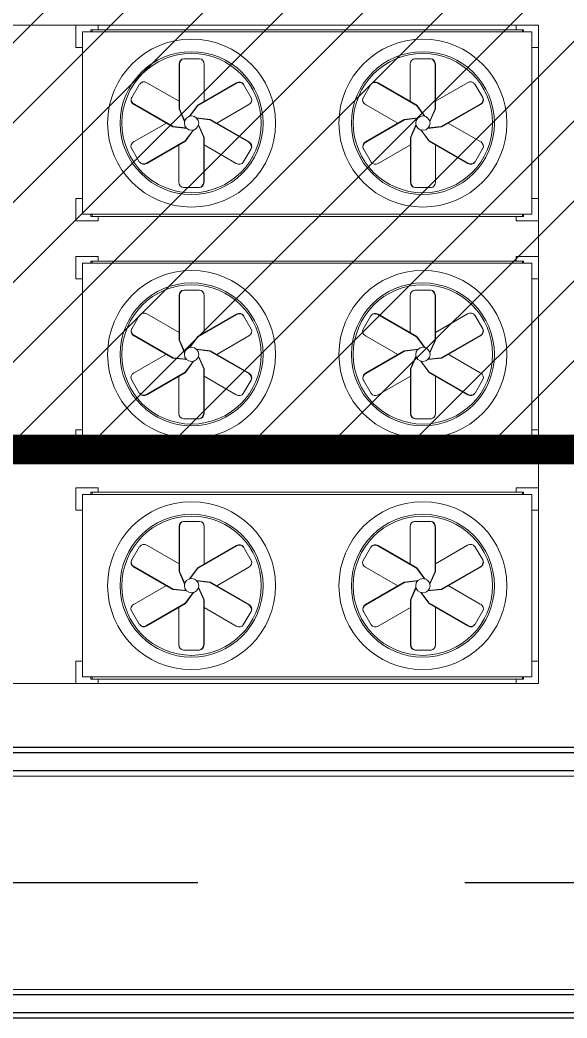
# Model space of a CAD drawing. Header units: millimetres. Extents: x -300 to 383236, y -195106 to -144646.
# Drawn here: x 374317 to 375239, y -152122 to -150439 of the extents above; entities that cross this region are included whole.
import ezdxf

# ---------------------------------------------------------------- set-up
doc = ezdxf.new("R2010")
doc.units = ezdxf.units.MM
doc.header["$LTSCALE"] = 60
doc.linetypes.add('CENTER', pattern=[2, 1.25, -0.25, 0.25, -0.25])
doc.layers.add('BACK', color=8, linetype='Continuous')
doc.layers.add('C_CEN', color=1, linetype='CENTER')
for name, color, linetype, lineweight in [('DITCH', 7, 'Continuous', 0), ('EQUIPMENT', 253, 'Continuous', 0), ('ROAD', 4, 'Continuous', 0)]:
    doc.layers.add(name, color=color, linetype=linetype, lineweight=lineweight)

# ---------------------------------------------------------------- blocks, each defined once
blk = doc.blocks.new('KEY PLAN_NEW')
at = {"layer": 'C_CEN', "color": 253, "linetype": 'CENTER', "lineweight": -3, "ltscale": 10}
blk.add_line((-1475.3, -2063.94), (-2885.31, -2063.94), dxfattribs=at)
at = {"layer": 'DITCH', "color": 253, "lineweight": -3}
for p, q in [((-1475.01, -1987.94), (-2885.31, -1987.94)), ((-1475.01, -1990.94), (-2885.31, -1990.94)), ((-1475.01, -2000.94), (-2885.31, -2000.94)), ((-1475.01, -2126.94), (-2885.31, -2126.94)), ((-1475.01, -2136.94), (-2885.31, -2136.94)), ((-1475.01, -2139.94), (-2885.31, -2139.94))]:
    blk.add_line(p, q, dxfattribs=at)
at = {"layer": 'EQUIPMENT', "color": 253}
for p, q in [((-2443.86, -1581.94), (-2431.31, -1581.94)), ((-2443.86, -1594.49), (-2443.86, -1581.94)), ((-2431.31, -1581.94), (-2431.31, -1584.45)), ((-2196.41, -1581.94), (-2196.41, -1584.45)), ((-2183.86, -1581.94), (-2196.41, -1581.94)), ((-2183.86, -1594.49), (-2183.86, -1581.94)), ((-2187.63, -1585.71), (-2440.1, -1585.71)), ((-2440.1, -1688.18), (-2440.1, -1585.71)), ((-2434.74, -1584.45), (-2435.41, -1584.45)), ((-2435.41, -1585.71), (-2435.41, -1584.45)), ((-2434.74, -1584.45), (-2192.98, -1584.45)), ((-2434.74, -1585.71), (-2434.74, -1584.45)), ((-2192.98, -1584.45), (-2192.31, -1584.45)), ((-2192.98, -1585.71), (-2192.98, -1584.45)), ((-2192.31, -1585.71), (-2192.31, -1584.45)), ((-2187.63, -1688.18), (-2187.63, -1585.71)), ((-2440.1, -1594.49), (-2443.86, -1594.49)), ((-2187.63, -1594.49), (-2183.86, -1594.49)), ((-2385.66, -1603.81), (-2385.86, -1603.81)), ((-2385.86, -1603.81), (-2385.86, -1628.91)), ((-2385.66, -1603.81), (-2385.66, -1628.91)), ((-2383.25, -1600.8), (-2383.05, -1600.8)), ((-2383.05, -1600.8), (-2374.36, -1600.8)), ((-2371.75, -1603.81), (-2371.75, -1624.75)), ((-2255.98, -1603.81), (-2255.98, -1624.75)), ((-2244.67, -1600.8), (-2253.37, -1600.8)), ((-2244.47, -1600.8), (-2244.67, -1600.8)), ((-2242.06, -1603.81), (-2241.86, -1603.81)), ((-2242.06, -1603.81), (-2242.06, -1628.91)), ((-2241.86, -1603.81), (-2241.86, -1628.91)), ((-2412.46, -1622.5), (-2408.11, -1614.97)), ((-2404, -1614.22), (-2385.86, -1624.69)), ((-2353.67, -1614.32), (-2375.41, -1626.87)), ((-2353.57, -1614.49), (-2375.3, -1627.04)), ((-2353.57, -1614.49), (-2353.67, -1614.32)), ((-2349.76, -1615.07), (-2349.65, -1615.24)), ((-2349.65, -1615.24), (-2345.31, -1622.77)), ((-2278.07, -1615.24), (-2282.42, -1622.77)), ((-2277.97, -1615.07), (-2278.07, -1615.24)), ((-2274.16, -1614.49), (-2274.06, -1614.32)), ((-2274.16, -1614.49), (-2252.42, -1627.04)), ((-2274.06, -1614.32), (-2252.32, -1626.87)), ((-2223.73, -1614.22), (-2241.86, -1624.69)), ((-2215.26, -1622.5), (-2219.61, -1614.97)), ((-2412.56, -1622.67), (-2412.46, -1622.5)), ((-2411.05, -1626.44), (-2389.32, -1638.99)), ((-2410.95, -1626.26), (-2389.22, -1638.82)), ((-2380.03, -1633.1), (-2375.41, -1626.87)), ((-2375.41, -1626.87), (-2375.3, -1627.04)), ((-2346.61, -1626.54), (-2364.75, -1637.01)), ((-2281.11, -1626.54), (-2262.97, -1637.01)), ((-2252.32, -1626.87), (-2252.42, -1627.04)), ((-2247.69, -1633.1), (-2252.32, -1626.87)), ((-2216.77, -1626.26), (-2238.51, -1638.82)), ((-2216.67, -1626.44), (-2238.41, -1638.99)), ((-2215.16, -1622.67), (-2215.26, -1622.5)), ((-2382.77, -1636.04), (-2385.86, -1628.91)), ((-2385.86, -1628.91), (-2385.66, -1628.91)), ((-2385.66, -1628.91), (-2382.7, -1635.75)), ((-2375.3, -1627.04), (-2379.75, -1633.03)), ((-2252.42, -1627.04), (-2247.97, -1633.03)), ((-2242.06, -1628.91), (-2245.03, -1635.75)), ((-2244.95, -1636.04), (-2241.86, -1628.91)), ((-2241.86, -1628.91), (-2242.06, -1628.91)), ((-2411.11, -1647.35), (-2392.97, -1636.88)), ((-2376.12, -1634.01), (-2368.41, -1634.9)), ((-2368.51, -1635.07), (-2375.91, -1634.22)), ((-2374.95, -1637.85), (-2371.86, -1644.98)), ((-2368.41, -1634.9), (-2368.51, -1635.07)), ((-2346.77, -1647.62), (-2368.51, -1635.07)), ((-2346.67, -1647.45), (-2368.41, -1634.9)), ((-2281.05, -1647.45), (-2259.32, -1634.9)), ((-2280.95, -1647.62), (-2259.22, -1635.07)), ((-2251.6, -1634.01), (-2259.32, -1634.9)), ((-2259.32, -1634.9), (-2259.22, -1635.07)), ((-2259.22, -1635.07), (-2251.81, -1634.22)), ((-2252.77, -1637.85), (-2255.86, -1644.98)), ((-2216.61, -1647.35), (-2234.75, -1636.88)), ((-2389.32, -1638.99), (-2389.22, -1638.82)), ((-2381.6, -1639.88), (-2389.32, -1638.99)), ((-2389.22, -1638.82), (-2381.81, -1639.67)), ((-2382.42, -1646.85), (-2377.97, -1640.86)), ((-2377.69, -1640.78), (-2382.32, -1647.02)), ((-2372.06, -1644.98), (-2375.03, -1638.13)), ((-2255.66, -1644.98), (-2252.7, -1638.13)), ((-2250.03, -1640.78), (-2245.41, -1647.02)), ((-2245.3, -1646.85), (-2249.75, -1640.86)), ((-2246.12, -1639.88), (-2238.41, -1638.99)), ((-2238.51, -1638.82), (-2245.91, -1639.67)), ((-2238.41, -1638.99), (-2238.51, -1638.82)), ((-2404.16, -1659.4), (-2382.42, -1646.85)), ((-2404.06, -1659.57), (-2382.32, -1647.02)), ((-2385.98, -1670.08), (-2385.98, -1649.13)), ((-2382.32, -1647.02), (-2382.42, -1646.85)), ((-2371.86, -1644.98), (-2372.06, -1644.98)), ((-2372.06, -1670.08), (-2372.06, -1644.98)), ((-2371.86, -1670.08), (-2371.86, -1644.98)), ((-2353.73, -1659.67), (-2371.86, -1649.2)), ((-2346.77, -1647.62), (-2346.67, -1647.45)), ((-2280.95, -1647.62), (-2281.05, -1647.45)), ((-2274, -1659.67), (-2255.86, -1649.2)), ((-2255.86, -1670.08), (-2255.86, -1644.98)), ((-2255.86, -1644.98), (-2255.66, -1644.98)), ((-2255.66, -1670.08), (-2255.66, -1644.98)), ((-2245.41, -1647.02), (-2245.3, -1646.85)), ((-2223.67, -1659.57), (-2245.41, -1647.02)), ((-2223.57, -1659.4), (-2245.3, -1646.85)), ((-2241.75, -1670.08), (-2241.75, -1649.13)), ((-2408.27, -1658.64), (-2412.62, -1651.11)), ((-2345.46, -1651.39), (-2349.81, -1658.92)), ((-2345.36, -1651.21), (-2345.46, -1651.39)), ((-2282.36, -1651.21), (-2282.26, -1651.39)), ((-2282.26, -1651.39), (-2277.91, -1658.92)), ((-2219.45, -1658.64), (-2215.11, -1651.11)), ((-2404.16, -1659.4), (-2404.06, -1659.57)), ((-2223.57, -1659.4), (-2223.67, -1659.57)), ((-2372.06, -1670.08), (-2371.86, -1670.08)), ((-2255.66, -1670.08), (-2255.86, -1670.08)), ((-2383.17, -1673.09), (-2374.47, -1673.09)), ((-2253.05, -1673.09), (-2252.85, -1673.09)), ((-2252.85, -1673.09), (-2244.16, -1673.09)), ((-2443.86, -1679.39), (-2440.1, -1679.39)), ((-2443.86, -1691.94), (-2443.86, -1679.39)), ((-2183.86, -1679.39), (-2187.63, -1679.39)), ((-2183.86, -1691.94), (-2183.86, -1679.39)), ((-2440.1, -1688.18), (-2187.63, -1688.18)), ((-2435.41, -1688.18), (-2435.41, -1689.43)), ((-2434.74, -1688.18), (-2434.74, -1689.43)), ((-2192.98, -1688.18), (-2192.98, -1689.43)), ((-2192.31, -1688.18), (-2192.31, -1689.43)), ((-2431.31, -1691.94), (-2443.86, -1691.94)), ((-2434.74, -1689.43), (-2435.41, -1689.43)), ((-2434.74, -1689.43), (-2192.98, -1689.43)), ((-2431.31, -1689.43), (-2431.31, -1691.94)), ((-2196.41, -1689.43), (-2196.41, -1691.94)), ((-2196.41, -1691.94), (-2183.86, -1691.94)), ((-2192.98, -1689.43), (-2192.31, -1689.43)), ((-2443.86, -1711.94), (-2431.31, -1711.94)), ((-2443.86, -1724.49), (-2443.86, -1711.94)), ((-2187.63, -1715.71), (-2440.1, -1715.71)), ((-2440.1, -1818.18), (-2440.1, -1715.71)), ((-2434.74, -1714.45), (-2435.41, -1714.45)), ((-2435.41, -1715.71), (-2435.41, -1714.45)), ((-2434.74, -1714.45), (-2192.98, -1714.45)), ((-2434.74, -1715.71), (-2434.74, -1714.45)), ((-2431.31, -1711.94), (-2431.31, -1714.45)), ((-2196.41, -1711.94), (-2196.41, -1714.45)), ((-2183.86, -1711.94), (-2196.41, -1711.94)), ((-2192.98, -1714.45), (-2192.31, -1714.45)), ((-2192.98, -1715.71), (-2192.98, -1714.45)), ((-2192.31, -1715.71), (-2192.31, -1714.45)), ((-2187.63, -1818.18), (-2187.63, -1715.71)), ((-2183.86, -1724.49), (-2183.86, -1711.94)), ((-2440.1, -1724.49), (-2443.86, -1724.49)), ((-2187.63, -1724.49), (-2183.86, -1724.49)), ((-2383.25, -1730.8), (-2383.05, -1730.8)), ((-2383.05, -1730.8), (-2374.36, -1730.8)), ((-2244.67, -1730.8), (-2253.37, -1730.8)), ((-2244.47, -1730.8), (-2244.67, -1730.8)), ((-2385.66, -1733.81), (-2385.86, -1733.81)), ((-2385.86, -1733.81), (-2385.86, -1758.91)), ((-2385.66, -1733.81), (-2385.66, -1758.91)), ((-2371.75, -1733.81), (-2371.75, -1754.75)), ((-2255.98, -1733.81), (-2255.98, -1754.75)), ((-2242.06, -1733.81), (-2241.86, -1733.81)), ((-2242.06, -1733.81), (-2242.06, -1758.91)), ((-2241.86, -1733.81), (-2241.86, -1758.91)), ((-2404, -1744.22), (-2385.86, -1754.69)), ((-2353.67, -1744.32), (-2375.41, -1756.87)), ((-2353.57, -1744.49), (-2375.3, -1757.04)), ((-2353.57, -1744.49), (-2353.67, -1744.32)), ((-2274.16, -1744.49), (-2274.06, -1744.32)), ((-2274.16, -1744.49), (-2252.42, -1757.04)), ((-2274.06, -1744.32), (-2252.32, -1756.87)), ((-2223.73, -1744.22), (-2241.86, -1754.69)), ((-2412.46, -1752.5), (-2408.11, -1744.97)), ((-2349.76, -1745.07), (-2349.65, -1745.24)), ((-2349.65, -1745.24), (-2345.31, -1752.77)), ((-2278.07, -1745.24), (-2282.42, -1752.77)), ((-2277.97, -1745.07), (-2278.07, -1745.24)), ((-2215.26, -1752.5), (-2219.61, -1744.97)), ((-2412.56, -1752.67), (-2412.46, -1752.5)), ((-2215.16, -1752.67), (-2215.26, -1752.5)), ((-2411.05, -1756.44), (-2389.32, -1768.99)), ((-2410.95, -1756.26), (-2389.22, -1768.82)), ((-2382.77, -1766.04), (-2385.86, -1758.91)), ((-2385.86, -1758.91), (-2385.66, -1758.91)), ((-2385.66, -1758.91), (-2382.7, -1765.75)), ((-2380.03, -1763.1), (-2375.41, -1756.87)), ((-2375.3, -1757.04), (-2379.75, -1763.03)), ((-2375.41, -1756.87), (-2375.3, -1757.04)), ((-2346.61, -1756.54), (-2364.75, -1767.01)), ((-2281.11, -1756.54), (-2262.97, -1767.01)), ((-2252.32, -1756.87), (-2252.42, -1757.04)), ((-2252.42, -1757.04), (-2247.97, -1763.03)), ((-2247.69, -1763.1), (-2252.32, -1756.87)), ((-2242.06, -1758.91), (-2245.03, -1765.75)), ((-2244.95, -1766.04), (-2241.86, -1758.91)), ((-2241.86, -1758.91), (-2242.06, -1758.91)), ((-2216.77, -1756.26), (-2238.51, -1768.82)), ((-2216.67, -1756.44), (-2238.41, -1768.99)), ((-2411.11, -1777.35), (-2392.97, -1766.88)), ((-2376.12, -1764.01), (-2368.41, -1764.9)), ((-2368.51, -1765.07), (-2375.91, -1764.22)), ((-2368.41, -1764.9), (-2368.51, -1765.07)), ((-2346.77, -1777.62), (-2368.51, -1765.07)), ((-2346.67, -1777.45), (-2368.41, -1764.9)), ((-2281.05, -1777.45), (-2259.32, -1764.9)), ((-2280.95, -1777.62), (-2259.22, -1765.07)), ((-2251.6, -1764.01), (-2259.32, -1764.9)), ((-2259.32, -1764.9), (-2259.22, -1765.07)), ((-2259.22, -1765.07), (-2251.81, -1764.22)), ((-2216.61, -1777.35), (-2234.75, -1766.88)), ((-2389.32, -1768.99), (-2389.22, -1768.82)), ((-2381.6, -1769.88), (-2389.32, -1768.99)), ((-2389.22, -1768.82), (-2381.81, -1769.67)), ((-2382.42, -1776.85), (-2377.97, -1770.86)), ((-2377.69, -1770.78), (-2382.32, -1777.02)), ((-2372.06, -1774.98), (-2375.03, -1768.13)), ((-2374.95, -1767.85), (-2371.86, -1774.98)), ((-2252.77, -1767.85), (-2255.86, -1774.98)), ((-2255.66, -1774.98), (-2252.7, -1768.13)), ((-2250.03, -1770.78), (-2245.41, -1777.02)), ((-2245.3, -1776.85), (-2249.75, -1770.86)), ((-2246.12, -1769.88), (-2238.41, -1768.99)), ((-2238.51, -1768.82), (-2245.91, -1769.67)), ((-2238.41, -1768.99), (-2238.51, -1768.82)), ((-2404.16, -1789.4), (-2382.42, -1776.85)), ((-2404.06, -1789.57), (-2382.32, -1777.02)), ((-2382.32, -1777.02), (-2382.42, -1776.85)), ((-2371.86, -1774.98), (-2372.06, -1774.98)), ((-2372.06, -1800.08), (-2372.06, -1774.98)), ((-2371.86, -1800.08), (-2371.86, -1774.98)), ((-2346.77, -1777.62), (-2346.67, -1777.45)), ((-2280.95, -1777.62), (-2281.05, -1777.45)), ((-2255.86, -1800.08), (-2255.86, -1774.98)), ((-2255.86, -1774.98), (-2255.66, -1774.98)), ((-2255.66, -1800.08), (-2255.66, -1774.98)), ((-2245.41, -1777.02), (-2245.3, -1776.85)), ((-2223.67, -1789.57), (-2245.41, -1777.02)), ((-2223.57, -1789.4), (-2245.3, -1776.85)), ((-2408.27, -1788.64), (-2412.62, -1781.11)), ((-2385.98, -1800.08), (-2385.98, -1779.13)), ((-2353.73, -1789.67), (-2371.86, -1779.2)), ((-2345.46, -1781.39), (-2349.81, -1788.92)), ((-2345.36, -1781.21), (-2345.46, -1781.39)), ((-2282.36, -1781.21), (-2282.26, -1781.39)), ((-2282.26, -1781.39), (-2277.91, -1788.92)), ((-2274, -1789.67), (-2255.86, -1779.2)), ((-2241.75, -1800.08), (-2241.75, -1779.13)), ((-2219.45, -1788.64), (-2215.11, -1781.11)), ((-2404.16, -1789.4), (-2404.06, -1789.57)), ((-2223.57, -1789.4), (-2223.67, -1789.57)), ((-2372.06, -1800.08), (-2371.86, -1800.08)), ((-2255.66, -1800.08), (-2255.86, -1800.08)), ((-2383.17, -1803.09), (-2374.47, -1803.09)), ((-2253.05, -1803.09), (-2252.85, -1803.09)), ((-2252.85, -1803.09), (-2244.16, -1803.09)), ((-2443.86, -1809.39), (-2440.1, -1809.39)), ((-2443.86, -1821.94), (-2443.86, -1809.39)), ((-2183.86, -1809.39), (-2187.63, -1809.39)), ((-2183.86, -1821.94), (-2183.86, -1809.39)), ((-2431.31, -1821.94), (-2443.86, -1821.94)), ((-2440.1, -1818.18), (-2187.63, -1818.18)), ((-2435.41, -1818.18), (-2435.41, -1819.43)), ((-2434.74, -1819.43), (-2435.41, -1819.43)), ((-2434.74, -1818.18), (-2434.74, -1819.43)), ((-2434.74, -1819.43), (-2192.98, -1819.43)), ((-2431.31, -1819.43), (-2431.31, -1821.94)), ((-2196.41, -1819.43), (-2196.41, -1821.94)), ((-2196.41, -1821.94), (-2183.86, -1821.94)), ((-2192.98, -1818.18), (-2192.98, -1819.43)), ((-2192.98, -1819.43), (-2192.31, -1819.43)), ((-2192.31, -1818.18), (-2192.31, -1819.43)), ((-2443.86, -1841.94), (-2431.31, -1841.94)), ((-2443.86, -1854.49), (-2443.86, -1841.94)), ((-2434.74, -1844.45), (-2435.41, -1844.45)), ((-2435.41, -1845.71), (-2435.41, -1844.45)), ((-2434.74, -1844.45), (-2192.98, -1844.45)), ((-2434.74, -1845.71), (-2434.74, -1844.45)), ((-2431.31, -1841.94), (-2431.31, -1844.45)), ((-2196.41, -1841.94), (-2196.41, -1844.45)), ((-2183.86, -1841.94), (-2196.41, -1841.94)), ((-2192.98, -1844.45), (-2192.31, -1844.45)), ((-2192.98, -1845.71), (-2192.98, -1844.45)), ((-2192.31, -1845.71), (-2192.31, -1844.45)), ((-2183.86, -1854.49), (-2183.86, -1841.94)), ((-2187.63, -1845.71), (-2440.1, -1845.71)), ((-2440.1, -1948.18), (-2440.1, -1845.71)), ((-2187.63, -1948.18), (-2187.63, -1845.71)), ((-2440.1, -1854.49), (-2443.86, -1854.49)), ((-2187.63, -1854.49), (-2183.86, -1854.49)), ((-2383.25, -1860.8), (-2383.05, -1860.8)), ((-2383.05, -1860.8), (-2374.36, -1860.8)), ((-2244.67, -1860.8), (-2253.37, -1860.8)), ((-2244.47, -1860.8), (-2244.67, -1860.8)), ((-2385.66, -1863.81), (-2385.86, -1863.81)), ((-2385.86, -1863.81), (-2385.86, -1888.91)), ((-2385.66, -1863.81), (-2385.66, -1888.91)), ((-2371.75, -1863.81), (-2371.75, -1884.75)), ((-2255.98, -1863.81), (-2255.98, -1884.75)), ((-2242.06, -1863.81), (-2241.86, -1863.81)), ((-2242.06, -1863.81), (-2242.06, -1888.91)), ((-2241.86, -1863.81), (-2241.86, -1888.91)), ((-2412.46, -1882.5), (-2408.11, -1874.97)), ((-2404, -1874.22), (-2385.86, -1884.69)), ((-2353.67, -1874.32), (-2375.41, -1886.87)), ((-2353.57, -1874.49), (-2375.3, -1887.04)), ((-2353.57, -1874.49), (-2353.67, -1874.32)), ((-2349.76, -1875.07), (-2349.65, -1875.24)), ((-2349.65, -1875.24), (-2345.31, -1882.77)), ((-2278.07, -1875.24), (-2282.42, -1882.77)), ((-2277.97, -1875.07), (-2278.07, -1875.24)), ((-2274.16, -1874.49), (-2274.06, -1874.32)), ((-2274.16, -1874.49), (-2252.42, -1887.04)), ((-2274.06, -1874.32), (-2252.32, -1886.87)), ((-2223.73, -1874.22), (-2241.86, -1884.69)), ((-2215.26, -1882.5), (-2219.61, -1874.97)), ((-2412.56, -1882.67), (-2412.46, -1882.5)), ((-2215.16, -1882.67), (-2215.26, -1882.5)), ((-2411.05, -1886.44), (-2389.32, -1898.99)), ((-2410.95, -1886.26), (-2389.22, -1898.82)), ((-2382.77, -1896.04), (-2385.86, -1888.91)), ((-2385.86, -1888.91), (-2385.66, -1888.91)), ((-2385.66, -1888.91), (-2382.7, -1895.75)), ((-2380.03, -1893.1), (-2375.41, -1886.87)), ((-2375.3, -1887.04), (-2379.75, -1893.03)), ((-2375.41, -1886.87), (-2375.3, -1887.04)), ((-2346.61, -1886.54), (-2364.75, -1897.01)), ((-2281.11, -1886.54), (-2262.97, -1897.01)), ((-2252.32, -1886.87), (-2252.42, -1887.04)), ((-2252.42, -1887.04), (-2247.97, -1893.03)), ((-2247.69, -1893.1), (-2252.32, -1886.87)), ((-2242.06, -1888.91), (-2245.03, -1895.75)), ((-2244.95, -1896.04), (-2241.86, -1888.91)), ((-2241.86, -1888.91), (-2242.06, -1888.91)), ((-2216.77, -1886.26), (-2238.51, -1898.82)), ((-2216.67, -1886.44), (-2238.41, -1898.99)), ((-2376.12, -1894.01), (-2368.41, -1894.9)), ((-2368.51, -1895.07), (-2375.91, -1894.22)), ((-2368.41, -1894.9), (-2368.51, -1895.07)), ((-2346.77, -1907.62), (-2368.51, -1895.07)), ((-2346.67, -1907.45), (-2368.41, -1894.9)), ((-2281.05, -1907.45), (-2259.32, -1894.9)), ((-2280.95, -1907.62), (-2259.22, -1895.07)), ((-2251.6, -1894.01), (-2259.32, -1894.9)), ((-2259.32, -1894.9), (-2259.22, -1895.07)), ((-2259.22, -1895.07), (-2251.81, -1894.22)), ((-2411.11, -1907.35), (-2392.97, -1896.88)), ((-2389.32, -1898.99), (-2389.22, -1898.82)), ((-2381.6, -1899.88), (-2389.32, -1898.99)), ((-2389.22, -1898.82), (-2381.81, -1899.67)), ((-2382.42, -1906.85), (-2377.97, -1900.86)), ((-2377.69, -1900.78), (-2382.32, -1907.02)), ((-2372.06, -1904.98), (-2375.03, -1898.13)), ((-2374.95, -1897.85), (-2371.86, -1904.98)), ((-2252.77, -1897.85), (-2255.86, -1904.98)), ((-2255.66, -1904.98), (-2252.7, -1898.13)), ((-2250.03, -1900.78), (-2245.41, -1907.02)), ((-2245.3, -1906.85), (-2249.75, -1900.86)), ((-2246.12, -1899.88), (-2238.41, -1898.99)), ((-2238.51, -1898.82), (-2245.91, -1899.67)), ((-2238.41, -1898.99), (-2238.51, -1898.82)), ((-2216.61, -1907.35), (-2234.75, -1896.88)), ((-2404.16, -1919.4), (-2382.42, -1906.85)), ((-2404.06, -1919.57), (-2382.32, -1907.02)), ((-2382.32, -1907.02), (-2382.42, -1906.85)), ((-2371.86, -1904.98), (-2372.06, -1904.98)), ((-2372.06, -1930.08), (-2372.06, -1904.98)), ((-2371.86, -1930.08), (-2371.86, -1904.98)), ((-2255.86, -1930.08), (-2255.86, -1904.98)), ((-2255.86, -1904.98), (-2255.66, -1904.98)), ((-2255.66, -1930.08), (-2255.66, -1904.98)), ((-2245.41, -1907.02), (-2245.3, -1906.85)), ((-2223.67, -1919.57), (-2245.41, -1907.02)), ((-2223.57, -1919.4), (-2245.3, -1906.85)), ((-2408.27, -1918.64), (-2412.62, -1911.11)), ((-2385.98, -1930.08), (-2385.98, -1909.13)), ((-2353.73, -1919.67), (-2371.86, -1909.2)), ((-2345.46, -1911.39), (-2349.81, -1918.92)), ((-2346.77, -1907.62), (-2346.67, -1907.45)), ((-2345.36, -1911.21), (-2345.46, -1911.39)), ((-2282.36, -1911.21), (-2282.26, -1911.39)), ((-2282.26, -1911.39), (-2277.91, -1918.92)), ((-2280.95, -1907.62), (-2281.05, -1907.45)), ((-2274, -1919.67), (-2255.86, -1909.2)), ((-2241.75, -1930.08), (-2241.75, -1909.13)), ((-2219.45, -1918.64), (-2215.11, -1911.11)), ((-2404.16, -1919.4), (-2404.06, -1919.57)), ((-2223.57, -1919.4), (-2223.67, -1919.57)), ((-2383.17, -1933.09), (-2374.47, -1933.09)), ((-2372.06, -1930.08), (-2371.86, -1930.08)), ((-2255.66, -1930.08), (-2255.86, -1930.08)), ((-2253.05, -1933.09), (-2252.85, -1933.09)), ((-2252.85, -1933.09), (-2244.16, -1933.09)), ((-2443.86, -1939.39), (-2440.1, -1939.39)), ((-2443.86, -1951.94), (-2443.86, -1939.39)), ((-2183.86, -1939.39), (-2187.63, -1939.39)), ((-2183.86, -1951.94), (-2183.86, -1939.39)), ((-2431.31, -1951.94), (-2443.86, -1951.94)), ((-2440.1, -1948.18), (-2187.63, -1948.18)), ((-2435.41, -1948.18), (-2435.41, -1949.43)), ((-2434.74, -1949.43), (-2435.41, -1949.43)), ((-2434.74, -1948.18), (-2434.74, -1949.43)), ((-2434.74, -1949.43), (-2192.98, -1949.43)), ((-2431.31, -1949.43), (-2431.31, -1951.94)), ((-2196.41, -1949.43), (-2196.41, -1951.94)), ((-2196.41, -1951.94), (-2183.86, -1951.94)), ((-2192.98, -1948.18), (-2192.98, -1949.43)), ((-2192.98, -1949.43), (-2192.31, -1949.43)), ((-2192.31, -1948.18), (-2192.31, -1949.43))]:
    blk.add_line(p, q, dxfattribs=at)
blk.add_lwpolyline([(-2183.86, -1951.94), (-2743.86, -1951.94), (-2743.86, -1581.94), (-2183.86, -1581.94)], close=True, dxfattribs=at)
for centre, radius in [((-2378.86, -1636.94), 47.19), ((-2248.86, -1636.94), 47.19), ((-2378.86, -1636.94), 40.16), ((-2378.86, -1636.94), 39.16), ((-2248.86, -1636.94), 40.16), ((-2248.86, -1636.94), 39.16), ((-2378.86, -1636.94), 4.02), ((-2248.86, -1636.94), 4.02), ((-2378.86, -1766.94), 47.19), ((-2248.86, -1766.94), 47.19), ((-2378.86, -1766.94), 40.16), ((-2378.86, -1766.94), 39.16), ((-2248.86, -1766.94), 40.16), ((-2248.86, -1766.94), 39.16), ((-2378.86, -1766.94), 4.02), ((-2248.86, -1766.94), 4.02), ((-2378.86, -1896.94), 47.19), ((-2248.86, -1896.94), 47.19), ((-2378.86, -1896.94), 40.16), ((-2248.86, -1896.94), 40.16), ((-2378.86, -1896.94), 39.16), ((-2248.86, -1896.94), 39.16), ((-2378.86, -1896.94), 4.02), ((-2248.86, -1896.94), 4.02)]:
    blk.add_circle(centre, radius, dxfattribs=at)
for centre, major_axis, start_param, end_param in [((-2383.25, -1603.81), (0, -3.01), 3.141593, 4.712389), ((-2383.05, -1603.81), (0, 3.01), 0, 1.570796), ((-2374.36, -1603.81), (0, 3.01), 4.712389, 6.283185), ((-2405.3, -1616.48), (-2.61, 1.51), 4.712389, 6.283185), ((-2352.36, -1616.58), (-2.61, -1.51), 3.141593, 4.712389), ((-2352.26, -1616.75), (2.61, 1.51), 0, 1.570796), ((-2409.85, -1624.01), (-2.61, 1.51), 0, 1.570796), ((-2409.95, -1624.18), (2.61, -1.51), 3.141593, 4.712389), ((-2347.92, -1624.28), (2.61, 1.51), 4.712389, 6.283185), ((-2410.01, -1649.61), (-2.61, -1.51), 4.712389, 6.283185), ((-2348.07, -1649.88), (2.61, -1.51), 0, 1.570796), ((-2347.97, -1649.71), (-2.61, 1.51), 3.141593, 4.712389), ((-2405.46, -1657.14), (-2.61, -1.51), 0, 1.570796), ((-2405.36, -1657.31), (2.61, 1.51), 3.141593, 4.712389), ((-2352.42, -1657.41), (2.61, -1.51), 4.712389, 6.283185), ((-2383.37, -1670.08), (0, -3.01), 4.712389, 6.283185), ((-2374.67, -1670.08), (0, -3.01), 0, 1.570796), ((-2374.47, -1670.08), (0, 3.01), 3.141593, 4.712389), ((-2383.25, -1733.81), (0, -3.01), 3.141593, 4.712389), ((-2383.05, -1733.81), (0, 3.01), 0, 1.570796), ((-2374.36, -1733.81), (0, 3.01), 4.712389, 6.283185), ((-2405.3, -1746.48), (-2.61, 1.51), 4.712389, 6.283185), ((-2352.36, -1746.58), (-2.61, -1.51), 3.141593, 4.712389), ((-2352.26, -1746.75), (2.61, 1.51), 0, 1.570796), ((-2409.85, -1754.01), (-2.61, 1.51), 0, 1.570796), ((-2409.95, -1754.18), (2.61, -1.51), 3.141593, 4.712389), ((-2347.92, -1754.28), (2.61, 1.51), 4.712389, 6.283185), ((-2410.01, -1779.61), (-2.61, -1.51), 4.712389, 6.283185), ((-2348.07, -1779.88), (2.61, -1.51), 0, 1.570796), ((-2347.97, -1779.71), (-2.61, 1.51), 3.141593, 4.712389), ((-2405.46, -1787.14), (-2.61, -1.51), 0, 1.570796), ((-2405.36, -1787.31), (2.61, 1.51), 3.141593, 4.712389), ((-2352.42, -1787.41), (2.61, -1.51), 4.712389, 6.283185), ((-2383.37, -1800.08), (0, -3.01), 4.712389, 6.283185), ((-2374.67, -1800.08), (0, -3.01), 0, 1.570796), ((-2374.47, -1800.08), (0, 3.01), 3.141593, 4.712389), ((-2383.25, -1863.81), (0, -3.01), 3.141593, 4.712389), ((-2383.05, -1863.81), (0, 3.01), 0, 1.570796), ((-2374.36, -1863.81), (0, 3.01), 4.712389, 6.283185), ((-2405.3, -1876.48), (-2.61, 1.51), 4.712389, 6.283185), ((-2352.36, -1876.58), (-2.61, -1.51), 3.141593, 4.712389), ((-2352.26, -1876.75), (2.61, 1.51), 0, 1.570796), ((-2409.85, -1884.01), (-2.61, 1.51), 0, 1.570796), ((-2409.95, -1884.18), (2.61, -1.51), 3.141593, 4.712389), ((-2347.92, -1884.28), (2.61, 1.51), 4.712389, 6.283185), ((-2410.01, -1909.61), (-2.61, -1.51), 4.712389, 6.283185), ((-2348.07, -1909.88), (2.61, -1.51), 0, 1.570796), ((-2347.97, -1909.71), (-2.61, 1.51), 3.141593, 4.712389), ((-2405.46, -1917.14), (-2.61, -1.51), 0, 1.570796), ((-2405.36, -1917.31), (2.61, 1.51), 3.141593, 4.712389), ((-2352.42, -1917.41), (2.61, -1.51), 4.712389, 6.283185), ((-2383.37, -1930.08), (0, -3.01), 4.712389, 6.283185), ((-2374.67, -1930.08), (0, -3.01), 0, 1.570796), ((-2374.47, -1930.08), (0, 3.01), 3.141593, 4.712389)]:
    blk.add_ellipse(centre, major_axis=major_axis, ratio=0.866025, start_param=start_param, end_param=end_param, dxfattribs=at)
at = {"layer": 'EQUIPMENT', "color": 253, "extrusion": (0, 0, -1)}
for centre, major_axis, start_param, end_param in [((-2253.37, -1603.81), (0, 3.01), 4.712389, 6.283185), ((-2244.67, -1603.81), (0, 3.01), 0, 1.570796), ((-2244.47, -1603.81), (0, -3.01), 3.141593, 4.712389), ((-2275.46, -1616.75), (-2.61, 1.51), 0, 1.570796), ((-2275.36, -1616.58), (2.61, -1.51), 3.141593, 4.712389), ((-2222.42, -1616.48), (2.61, 1.51), 4.712389, 6.283185), ((-2279.81, -1624.28), (-2.61, 1.51), 4.712389, 6.283185), ((-2217.87, -1624.01), (2.61, 1.51), 0, 1.570796), ((-2217.77, -1624.18), (-2.61, -1.51), 3.141593, 4.712389), ((-2279.75, -1649.71), (2.61, 1.51), 3.141593, 4.712389), ((-2279.65, -1649.88), (-2.61, -1.51), 0, 1.570796), ((-2217.71, -1649.61), (2.61, -1.51), 4.712389, 6.283185), ((-2275.3, -1657.41), (-2.61, -1.51), 4.712389, 6.283185), ((-2222.36, -1657.31), (-2.61, 1.51), 3.141593, 4.712389), ((-2222.26, -1657.14), (2.61, -1.51), 0, 1.570796), ((-2253.25, -1670.08), (0, 3.01), 3.141593, 4.712389), ((-2253.05, -1670.08), (0, -3.01), 0, 1.570796), ((-2244.36, -1670.08), (0, -3.01), 4.712389, 6.283185), ((-2253.37, -1733.81), (0, 3.01), 4.712389, 6.283185), ((-2244.67, -1733.81), (0, 3.01), 0, 1.570796), ((-2244.47, -1733.81), (0, -3.01), 3.141593, 4.712389), ((-2275.46, -1746.75), (-2.61, 1.51), 0, 1.570796), ((-2275.36, -1746.58), (2.61, -1.51), 3.141593, 4.712389), ((-2222.42, -1746.48), (2.61, 1.51), 4.712389, 6.283185), ((-2279.81, -1754.28), (-2.61, 1.51), 4.712389, 6.283185), ((-2217.87, -1754.01), (2.61, 1.51), 0, 1.570796), ((-2217.77, -1754.18), (-2.61, -1.51), 3.141593, 4.712389), ((-2279.75, -1779.71), (2.61, 1.51), 3.141593, 4.712389), ((-2279.65, -1779.88), (-2.61, -1.51), 0, 1.570796), ((-2217.71, -1779.61), (2.61, -1.51), 4.712389, 6.283185), ((-2275.3, -1787.41), (-2.61, -1.51), 4.712389, 6.283185), ((-2222.36, -1787.31), (-2.61, 1.51), 3.141593, 4.712389), ((-2222.26, -1787.14), (2.61, -1.51), 0, 1.570796), ((-2253.25, -1800.08), (0, 3.01), 3.141593, 4.712389), ((-2253.05, -1800.08), (0, -3.01), 0, 1.570796), ((-2244.36, -1800.08), (0, -3.01), 4.712389, 6.283185), ((-2253.37, -1863.81), (0, 3.01), 4.712389, 6.283185), ((-2244.67, -1863.81), (0, 3.01), 0, 1.570796), ((-2244.47, -1863.81), (0, -3.01), 3.141593, 4.712389), ((-2222.42, -1876.48), (2.61, 1.51), 4.712389, 6.283185), ((-2275.46, -1876.75), (-2.61, 1.51), 0, 1.570796), ((-2275.36, -1876.58), (2.61, -1.51), 3.141593, 4.712389), ((-2279.81, -1884.28), (-2.61, 1.51), 4.712389, 6.283185), ((-2217.87, -1884.01), (2.61, 1.51), 0, 1.570796), ((-2217.77, -1884.18), (-2.61, -1.51), 3.141593, 4.712389), ((-2217.71, -1909.61), (2.61, -1.51), 4.712389, 6.283185), ((-2279.75, -1909.71), (2.61, 1.51), 3.141593, 4.712389), ((-2279.65, -1909.88), (-2.61, -1.51), 0, 1.570796), ((-2275.3, -1917.41), (-2.61, -1.51), 4.712389, 6.283185), ((-2222.36, -1917.31), (-2.61, 1.51), 3.141593, 4.712389), ((-2222.26, -1917.14), (2.61, -1.51), 0, 1.570796), ((-2253.25, -1930.08), (0, 3.01), 3.141593, 4.712389), ((-2253.05, -1930.08), (0, -3.01), 0, 1.570796), ((-2244.36, -1930.08), (0, -3.01), 4.712389, 6.283185)]:
    blk.add_ellipse(centre, major_axis=major_axis, ratio=0.866025, start_param=start_param, end_param=end_param, dxfattribs=at)
at = {"layer": 'ROAD', "color": 253}
for p, q in [((-1475.3, -2003.94), (-2885.31, -2003.94)), ((-1475.3, -2123.94), (-2885.31, -2123.94))]:
    blk.add_line(p, q, dxfattribs=at)

msp = doc.modelspace()

# ---------------------------------------------------------------- hatches: boundary and pattern name
h = msp.add_hatch()
h.set_pattern_fill('ANSI31', color=3, scale=30)
h.set_pattern_definition([(45, (370071.35, -304771.26), (-67.35192, 67.35192), [])])
h.paths.add_polyline_path([(376837.6, -151163.3), (373336.1, -151163.3), (373336.1, -148265.6), (376837.6, -148265.6)])

# ---------------------------------------------------------------- linework, layer by layer
at = {"layer": 'BACK', "color": 3, "const_width": 50, "elevation": 136.6}
msp.add_lwpolyline([(376837.6, -151163.3), (373336.1, -151163.3), (373336.1, -148265.6), (376837.6, -148265.6)], close=True, dxfattribs=at)

# ---------------------------------------------------------------- block references
at = {"xscale": 3, "yscale": 3, "zscale": 3}
msp.add_blockref('KEY PLAN_NEW', (381742.7, -145702.1), dxfattribs=at)

doc.saveas('drawing.dxf')
